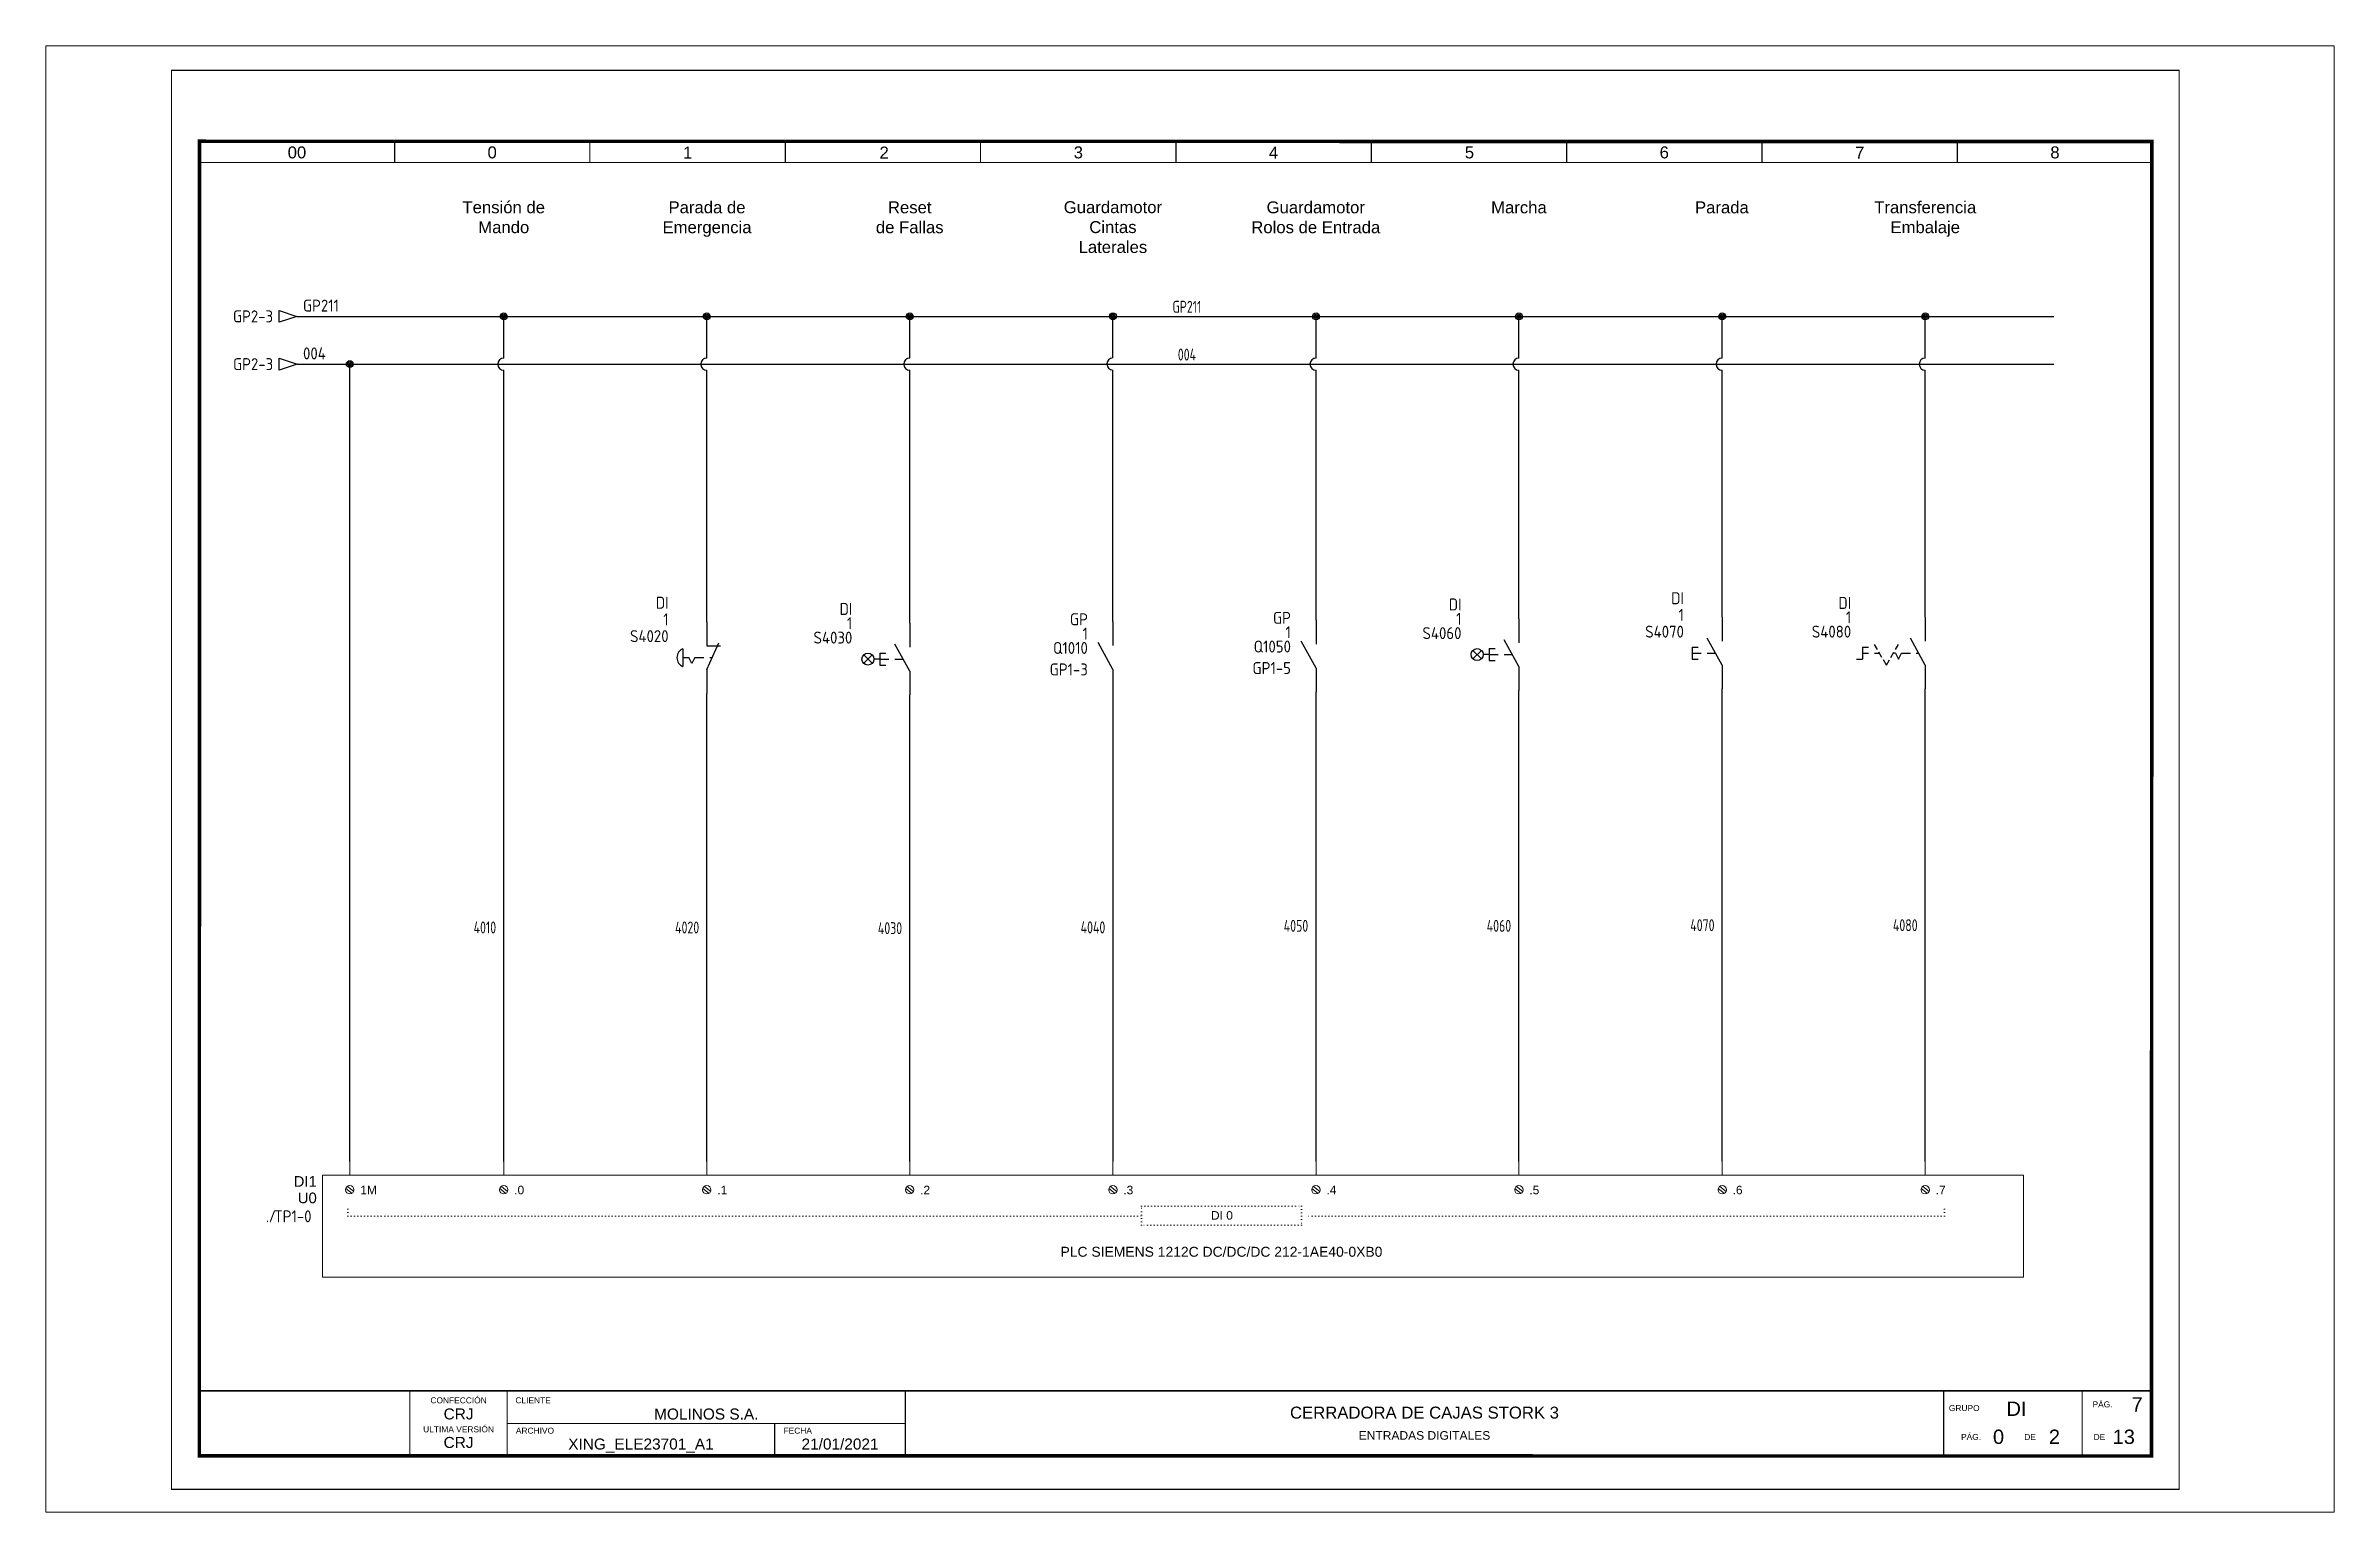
# Paper-space layout 'Layout1' of a CAD drawing. Header units: millimetres. Extents: x -26 to 453, y -5 to 302.
# The model-space entities are those that its viewports show. They can reach past a viewport. Long polylines and large blocks are cut down to what shows.
import ezdxf
from ezdxf.enums import TextEntityAlignment as Align

# ---------------------------------------------------------------- set-up
doc = ezdxf.new("R2010")
doc.units = ezdxf.units.MM
doc.linetypes.add('ACAD_ISO07W100', pattern=[3, 0, -3])
for name, color, linetype in [('BLK_12_THHN', 9, 'Continuous'), ('LOC', 8, 'Continuous'), ('RED_15', 1, 'Continuous'), ('SYMS', 7, 'Continuous'), ('TAGS', 150, 'Continuous'), ('WHT_15', 7, 'Continuous'), ('WIREFIXED', 7, 'Continuous'), ('WIRENO', 72, 'Continuous'), ('WIREREF_DEST', 52, 'Continuous'), ('XREF', 7, 'Continuous'), ('XREFCHILD', 134, 'Continuous')]:
    doc.layers.add(name, color=color, linetype=linetype)
doc.layers.add('eProC - L2', color=41, linetype='Continuous', lineweight=20)
doc.styles.get("Standard").update_dxf_attribs({"font": 'arial.ttf'})
doc.styles.add('WD_IEC', font='ISOCP2.shx', dxfattribs={"width": 0.9, "height": 4})
picture_1 = doc.add_image_def('image1.jpg', size_in_pixel=(564, 174))

# ---------------------------------------------------------------- blocks, each defined once
blk = doc.blocks.new('eproc_rotulo_005')
at = {"layer": 'eProC - L2', "color": 0, "lineweight": 5, "const_width": 0.233}
for points in [[(0.12, 297.12), (420.12, 297.12), (420.12, 0.12), (0.12, 0.12), (0.12, 297.12)], [(5.9, 20.72), (414.37, 20.7)], [(49.98, 7.12), (49.98, 20.72)], [(70.35, 7.12), (70.35, 20.72)], [(153.64, 7.04), (153.64, 20.64)], [(70.35, 13.92), (153.64, 13.92)], [(126.3, 7.12), (126.3, 13.92)]]:
    blk.add_lwpolyline(points, dxfattribs=at)
at = {"layer": 'eProC - L2', "color": 0}
blk.add_lwpolyline([(420.12, 0.12), (420.12, 297.12), (0.12, 297.12), (0.12, 0.12), (420.12, 0.12)], dxfattribs=at)
at = {"layer": 'eProC - L2', "color": 0, "lineweight": 40, "const_width": 0.75}
blk.add_lwpolyline([(5.92, 7.13), (414.37, 7.11), (414.4, 282.24), (5.95, 282.27)], close=True, dxfattribs=at)
at = {"layer": 'eProC - L2', "color": 0, "lineweight": 5, "const_width": 0.233}
for points in [[(46.8, 277.83), (5.9, 277.83), (5.9, 282.27), (46.8, 282.27)], [(87.64, 277.83), (46.75, 277.83), (46.75, 282.27), (87.64, 282.27)], [(128.54, 277.83), (87.64, 277.83), (87.64, 282.26), (128.54, 282.26)], [(169.38, 277.83), (128.49, 277.83), (128.49, 282.26), (169.38, 282.26)], [(210.28, 277.82), (169.38, 277.82), (169.38, 282.26), (210.28, 282.26)], [(251.12, 277.82), (210.23, 277.82), (210.23, 282.26), (251.12, 282.26)], [(292.02, 277.82), (251.12, 277.82), (251.12, 282.25), (292.02, 282.25)], [(332.86, 277.82), (291.97, 277.82), (291.97, 282.25), (332.86, 282.25)], [(373.76, 277.83), (332.86, 277.83), (332.86, 282.27), (373.76, 282.27)], [(414.6, 277.83), (373.71, 277.83), (373.71, 282.27), (414.6, 282.27)]]:
    blk.add_lwpolyline(points, close=True, dxfattribs=at)
at = {"layer": 'eProC - L2', "color": 0, "lineweight": 0, "const_width": 0.233}
for points in [[(370.87, 7.1), (370.87, 20.7)], [(399.87, 7.1), (399.87, 20.7)]]:
    blk.add_lwpolyline(points, dxfattribs=at)
at = {"layer": 'eProC - L2', "color": 0, "lineweight": 20, "char_height": 2.5, "attachment_point": 8}
for s, insert in [('{\\fArial|b0|i0|c0|p18;00}', (26.35, 278.66)), ('{\\fArial|b0|i0|c0|p18;0}', (67.19, 278.66)), ('{\\fArial|b0|i0|c0|p18;1}', (108.09, 278.66)), ('{\\fArial|b0|i0|c0|p18;2}', (149.2, 278.66)), ('{\\fArial|b0|i0|c0|p18;3}', (189.83, 278.66)), ('{\\fArial|b0|i0|c0|p18;4}', (230.67, 278.66)), ('{\\fArial|b0|i0|c0|p18;5}', (271.66, 278.66)), ('{\\fArial|b0|i0|c0|p18;6}', (312.41, 278.66)), ('{\\fArial|b0|i0|c0|p18;7}', (353.31, 278.66)), ('{\\fArial|b0|i0|c0|p18;8}', (394.16, 278.66))]:
    blk.add_mtext(s, dxfattribs=dict(at, insert=insert))
at = {"layer": 'eProC - L2', "color": 0, "char_height": 1.2552}
for s, insert, attachment_point in [('{\\fArial|b0|i0|c0|p18;CONFECCIÓN }', (60.16, 18.11), 8), ('{\\fArial|b0|i0|c0|p18;CLIENTE}', (72.05, 18.11), 7), ('{\\fArial|b0|i0|c0|p18;GRUPO}', (371.96, 16.49), 7), ('{\\fArial|b0|i0|c0|p18;PÁG.}', (402.01, 17.26), 7), ('{\\fArial|b0|i0|c0|p18;ULTIMA VERSIÓN}', (60.16, 12.05), 8), ('{\\fArial|b0|i0|c0|p18;ARCHIVO}', (72.15, 11.76), 7), ('{\\fArial|b0|i0|c0|p18;FECHA}', (128.15, 11.76), 7), ('{\\fArial|b0|i0|c0|p18;PÁG.}', (374.51, 10.46), 7), ('{\\fArial|b0|i0|c0|p18;DE}', (387.74, 10.46), 7), ('{\\fArial|b0|i0|c0|p18;DE}', (402.24, 10.46), 7)]:
    blk.add_mtext(s, dxfattribs=dict(at, insert=insert, attachment_point=attachment_point))
at = {"layer": 'eProC - L2', "color": 0}
for tag, p in [('PGRAL', (411.35, 17.92)), ('GR_01', (386.11, 17)), ('PG_01', (382.35, 11.13)), ('PT', (394.05, 11.13)), ('PAGT', (408.55, 11.13))]:
    blk.add_attdef(tag, text='', height=3, dxfattribs=at).set_placement(p, align=Align.MIDDLE_CENTER)
for tag, height, p in [('CONF', 2.31, (60.16, 14.76)), ('CLIENTE', 2.31, (111.99, 14.74)), ('DESC', 2.5, (262.25, 14.94)), ('ULT', 2.31, (60.16, 8.79)), ('ARCH', 2.31, (98.32, 8.46)), ('FECHA', 2.31, (139.97, 8.46)), ('DESC_2', 1.8, (262.25, 10.51))]:
    blk.add_attdef(tag, text='', height=height, dxfattribs=at).set_placement(p, align=Align.CENTER)
at = {"layer": 'eProC - L2', "color": 0, "flags": 9}
blk.add_attdef('WD_TB', (0.12, 0.12), '', height=2.5, dxfattribs=at)
at = {"layer": 'eProC - L2', "color": 0}
image = blk.add_image(picture_1, insert=(5.9, 7.12), size_in_units=(44.08, 13.6), dxfattribs=at)
image.dxf.flags = 7
blk = doc.blocks.new('eProC_B1200_200')
at = {"layer": 'eProC - L2'}
blk.add_lwpolyline([(0, 0), (408.5, 0), (408.5, -257.01), (0, -257.01)], close=True, dxfattribs=at)
for points in [[(31.51, -209.06), (31.51, -211.98)], [(63.72, -209.06), (63.72, -211.98)], [(106.2, -209.06), (106.2, -211.98)], [(148.66, -209.06), (148.66, -211.98)], [(191.17, -209.06), (191.17, -211.98)], [(233.66, -209.06), (233.66, -211.98)], [(276.12, -209.06), (276.12, -211.98)], [(318.63, -209.06), (318.63, -211.98)], [(361.12, -209.06), (361.12, -211.98)], [(381.68, -211.98), (25.8, -211.98)], [(25.8, -233.3), (25.8, -211.98)], [(31.98, -215.75), (30.69, -214.73)], [(31, -214.3), (32.32, -215.34)], [(64.18, -215.75), (62.89, -214.73)], [(63.21, -214.3), (64.52, -215.34)], [(106.67, -215.75), (105.38, -214.73)], [(105.69, -214.3), (107.01, -215.34)], [(149.1, -215.75), (147.81, -214.73)], [(148.13, -214.3), (149.44, -215.34)], [(191.61, -215.75), (190.32, -214.73)], [(190.64, -214.3), (191.96, -215.34)], [(234.1, -215.75), (232.81, -214.73)], [(233.13, -214.3), (234.44, -215.34)], [(276.56, -215.75), (275.27, -214.73)], [(275.59, -214.3), (276.9, -215.34)], [(319.1, -215.75), (317.81, -214.73)], [(318.12, -214.3), (319.44, -215.34)], [(361.58, -215.75), (360.29, -214.73)], [(360.61, -214.3), (361.92, -215.34)], [(381.68, -211.98), (381.68, -233.3)], [(25.8, -233.3), (381.68, -233.3)]]:
    blk.add_lwpolyline(points, dxfattribs=at)
at = {"layer": 'eProC - L2', "linetype": 'ACAD_ISO07W100', "ltscale": 0.2}
for points in [[(31.1, -219.07), (31.1, -220.51), (197.13, -220.51)], [(365.14, -219.07), (365.14, -220.51), (232.1, -220.51)]]:
    blk.add_lwpolyline(points, dxfattribs=at)
blk.add_lwpolyline([(197.13, -218.43), (230.6, -218.43), (230.6, -222.41), (197.13, -222.41)], close=True, dxfattribs=at)
at = {"layer": 'eProC - L2'}
for centre in [(31.51, -215.01), (63.72, -215.01), (106.2, -215.01), (148.64, -215.01), (191.15, -215.01), (233.63, -215.01), (276.1, -215.01), (318.63, -215.01), (361.12, -215.01)]:
    blk.add_circle(centre, 0.871, dxfattribs=at)
at = {"layer": 'eProC - L2', "char_height": 1.786, "attachment_point": 1}
for s, insert in [('1M', (33.7, -214.16)), ('.0', (65.91, -214.16)), ('.1', (108.39, -214.16)), ('.2', (150.83, -214.16)), ('.3', (193.34, -214.16)), ('.4', (235.83, -214.16)), ('.5', (278.29, -214.16)), ('.6', (320.82, -214.16)), ('.7', (363.31, -214.16))]:
    blk.add_mtext_dynamic_manual_height_columns(s, width=4.8385, gutter_width=11.16, heights=[0], dxfattribs=dict(at, insert=insert))
at = {"layer": 'eProC - L2'}
for tag, p in [('GXX1', (24.6, -214.37)), ('ID1', (24.6, -217.82))]:
    blk.add_attdef(tag, text='', height=2.23, dxfattribs=at).set_placement(p, align=Align.RIGHT)
for tag, height, p in [('BYTE', 1.79, (213.97, -221.26)), ('DESC1', 2.08, (213.87, -229.02))]:
    blk.add_attdef(tag, text='', height=height, dxfattribs=at).set_placement(p, align=Align.CENTER)
blk = doc.blocks.new('WDDOT')
for radius in [0.72, 0.449, 0.223]:
    blk.add_circle((0, 0), radius)
blk = doc.blocks.new('HA1D3')
blk.add_lwpolyline([(0, 0), (-3.75, -1.25), (-3.75, 1.25)], close=True)
at = {"style": 'WD_IEC'}
blk.add_attdef('XREF', text='', height=2.5, dxfattribs=at).set_placement((-5, 0), align=Align.MIDDLE_RIGHT)
at = {"style": 'WD_IEC', "flags": 1}
blk.add_attdef('SIGCODE', text='', height=1, dxfattribs=at).set_placement((-2.5, 1.8), align=Align.RIGHT)
at = {"style": 'WD_IEC'}
for tag, p, height, flags in [('X1TERM01', (0, 0), 0.32, 1), ('WIRENO', (1.25, 1), 2.5, 8)]:
    blk.add_attdef(tag, p, '', height=height, dxfattribs=dict(at, flags=flags))
blk.add_attdef('DESC1', text='', height=2.5, dxfattribs=at).set_placement((1.25, -1), align=Align.TOP_LEFT)
blk = doc.blocks.new('HA2D1_REF')
at = {"insert": (0.12, 1.25), "char_height": 2.5, "attachment_point": 1, "style": 'WD_IEC'}
blk.add_mtext_dynamic_manual_height_columns('./', width=3.6033, gutter_width=12.5, heights=[0], dxfattribs=at)
at = {"style": 'WD_IEC', "flags": 8}
blk.add_attdef('SIGCODE', (0, 3), '', height=2.5, dxfattribs=at)
at = {"style": 'WD_IEC'}
blk.add_attdef('XREF', text='', height=2.5, dxfattribs=at).set_placement((1.82, 0), align=Align.MIDDLE_LEFT)
blk.add_attdef('DESC1', text='', height=2.5, dxfattribs=at).set_placement((4.5, -4.19), align=Align.MIDDLE_CENTER)
blk = doc.blocks.new('WD_WNH')
at = {"linetype": 'Continuous', "style": 'WD_IEC', "width": 0.8}
blk.add_attdef('WIRENO', text='', height=2.5, dxfattribs=at).set_placement((0, 0.75), align=Align.CENTER)
at = {"style": 'WD_IEC', "flags": 1}
for tag, p in [('W08USER', (0, 0.375)), ('W04USER', (0, 0.875)), ('W05USER', (0, 0.75)), ('W09USER', (0, 0.25)), ('W03USER', (0, 1)), ('W06USER', (0, 0.625)), ('W07USER', (0, 0.5)), ('W02USER', (0, 1.125)), ('W01USER', (0, 1.25)), ('W10USER', (0, 0.125))]:
    blk.add_attdef(tag, text='', height=0.08, dxfattribs=at).set_placement(p, align=Align.CENTER)
blk = doc.blocks.new('WD_WNV')
at = {"linetype": 'Continuous', "style": 'WD_IEC', "width": 0.8}
blk.add_attdef('WIRENO', text='', height=2.5, dxfattribs=at).set_placement((-1.6, 0), align=Align.MIDDLE_RIGHT)
at = {"style": 'WD_IEC', "flags": 1}
for tag, p in [('W08USER', (-1, 0.375)), ('W04USER', (-1, 0.875)), ('W05USER', (-1, 0.75)), ('W09USER', (-1, 0.25)), ('W03USER', (-1, 1)), ('W06USER', (-1, 0.625)), ('W07USER', (-1, 0.5)), ('W02USER', (-1, 1.125)), ('W01USER', (-1, 1.25)), ('W10USER', (-1, 0.125))]:
    blk.add_attdef(tag, text='', height=0.08, dxfattribs=at).set_placement(p, align=Align.CENTER)
blk = doc.blocks.new('VPB11S75')
for p, q in [((0, 7.5), (0, 2.5)), ((-9.63, -0.88), (-7.87, 0.88)), ((-7.87, -0.88), (-9.63, 0.88)), ((-6.25, 0), (-7.5, 0)), ((-6.25, 1.25), (-6.25, -1.25)), ((-6.25, 1.25), (-5, 1.25)), ((-6.25, 0), (-4.38, 0)), ((0, -2.5), (-3.13, 3.13)), ((-3.13, 0), (-1.39, 0)), ((-6.25, -1.25), (-5, -1.25)), ((0, -2.5), (0, -7.5))]:
    blk.add_line(p, q)
blk.add_circle((-8.75, 0), 1.25)
at = {"style": 'WD_IEC'}
for tag, p in [('INST', (-12.03, 9.25)), ('TAG1', (-12.03, 3.25)), ('LOC', (-12.03, 6.25)), ('DESC1', (-12.03, -9.35)), ('DESC3', (-12.03, -15.35)), ('DESC2', (-12.03, -12.35))]:
    blk.add_attdef(tag, text='', height=2.5, dxfattribs=at).set_placement(p, align=Align.RIGHT)
blk.add_attdef('TERM01', text='', height=2, rotation=90, dxfattribs=at).set_placement((-1, 7.5), align=Align.RIGHT)
at = {"style": 'WD_IEC', "flags": 1}
for tag, p, height in [('X2TERM01', (0, 7.5), 0.32), ('CONTACT', (0.5, 4.5), 1), ('X1LINK', (0, 0), 0.32), ('COMMON', (1.75, 3.25), 1), ('ASSYCODE', (1, -4), 1), ('FAMILY', (1, -5.5), 1), ('X8TERM02', (0, -7.5), 0.32), ('CATDESC', (1, -7), 1)]:
    blk.add_attdef(tag, p, '', height=height, dxfattribs=at)
at = {"style": 'WD_IEC', "flags": 9}
for tag, p in [('MFG', (-12.53, -0.25)), ('CAT', (-12.53, -2.75))]:
    blk.add_attdef(tag, text='', height=1.5, dxfattribs=at).set_placement(p, align=Align.RIGHT)
at = {"style": 'WD_IEC'}
blk.add_attdef('TERM02', (-1, -7.5), '', height=2, rotation=90, dxfattribs=at)
at = {"lineweight": 15, "style": 'WD_IEC'}
blk.add_attdef('XREF', text='', height=2.5, dxfattribs=at).set_placement((-12.03, -6.35), align=Align.RIGHT)
blk = doc.blocks.new('VCB21')
for p, q in [((0, 7.5), (0, 2.5)), ((0, -2.5), (-3.125, 3.125)), ((0, -2.5), (0, -7.5))]:
    blk.add_line(p, q)
at = {"style": 'WD_IEC'}
for tag, p in [('INST', (-5.25, 6.75)), ('LOC', (-5.25, 3.75)), ('TAG2', (-5.25, 0.75)), ('DESC1', (-5.25, -6.75)), ('XREF', (-5.25, -3.75)), ('DESC2', (-5.25, -9.75)), ('DESC3', (-5.25, -12.75))]:
    blk.add_attdef(tag, text='', height=2.5, dxfattribs=at).set_placement(p, align=Align.RIGHT)
blk.add_attdef('TERM01', text='', height=2, rotation=90, dxfattribs=at).set_placement((-1, 7.5), align=Align.RIGHT)
at = {"style": 'WD_IEC', "flags": 1}
for tag, p, height in [('X2TERM01', (0, 7.5), 0.32), ('X4LINK', (-3, 0), 0.32), ('X1LINK', (-0.5, 0), 0.32), ('FAMILY', (1, -5.5), 1), ('X8TERM02', (0, -7.5), 0.32), ('CONTACT', (1, -8.5), 1)]:
    blk.add_attdef(tag, p, '', height=height, dxfattribs=at)
at = {"style": 'WD_IEC'}
blk.add_attdef('TERM02', (-1, -7.5), '', height=2, rotation=90, dxfattribs=at)
blk = doc.blocks.new('VPB11')
for p, q in [((0, 7.5), (0, 2.5)), ((-6.25, 1.25), (-6.25, -1.25)), ((-6.25, 1.25), (-5, 1.25)), ((-6.25, 0), (-4.375, 0)), ((0, -2.5), (-3.125, 3.125)), ((-3.125, 0), (-1.389, 0)), ((-6.25, -1.25), (-5, -1.25)), ((0, -2.5), (0, -7.5))]:
    blk.add_line(p, q)
at = {"style": 'WD_IEC'}
for tag, p in [('INST', (-8, 10.25)), ('TAG1', (-8, 3.25)), ('LOC', (-8, 6.75)), ('DESC1', (-8, -10.35)), ('DESC2', (-8, -13.85)), ('DESC3', (-8, -17.35))]:
    blk.add_attdef(tag, text='', height=2.5, dxfattribs=at).set_placement(p, align=Align.RIGHT)
blk.add_attdef('TERM01', text='', height=2, rotation=90, dxfattribs=at).set_placement((-1, 7.5), align=Align.RIGHT)
at = {"style": 'WD_IEC', "flags": 1}
for tag, p, height in [('X2TERM01', (0, 7.5), 0.32), ('CONTACT', (0.5, 4.5), 1), ('X1LINK', (0, 0), 0.32), ('COMMON', (1.75, 3.25), 1), ('ASSYCODE', (1, -4), 1), ('FAMILY', (1, -5.5), 1), ('X8TERM02', (0, -7.5), 0.32), ('CATDESC', (1, -7), 1)]:
    blk.add_attdef(tag, p, '', height=height, dxfattribs=at)
at = {"style": 'WD_IEC', "flags": 9}
for tag, p in [('MFG', (-8.5, -0.25)), ('CAT', (-8.5, -2.75))]:
    blk.add_attdef(tag, text='', height=1.5, dxfattribs=at).set_placement(p, align=Align.RIGHT)
at = {"style": 'WD_IEC'}
blk.add_attdef('TERM02', (-1, -7.5), '', height=2, rotation=90, dxfattribs=at)
at = {"lineweight": 15, "style": 'WD_IEC'}
blk.add_attdef('XREF', text='', height=2.5, dxfattribs=at).set_placement((-8, -6.35), align=Align.RIGHT)
blk = doc.blocks.new('VSS112')
for p, q in [((0, 7.5), (0, 2.5)), ((-13.12, 1.25), (-11.88, 1.25)), ((-13.12, 1.25), (-13.12, -1.25)), ((-13.12, 0), (-11.88, 0)), ((-10, 0.75), (-10.62, 1.83)), ((-10.62, 0), (-9.57, 0)), ((-9.06, -0.88), (-9.69, 0.21)), ((-7.19, -0.88), (-6.56, 0.21)), ((-6.25, 0), (-6.68, 0)), ((-6.25, 0.75), (-5.62, 1.83)), ((-6.25, 0), (-5.62, -1.25)), ((-5.62, -1.25), (-5, 0)), ((-5, 0), (-3.12, 0)), ((0, -2.5), (-3.12, 3.12)), ((-1.88, 0), (-1.39, 0)), ((-14.38, -1.25), (-13.12, -1.25)), ((-8.12, -2.5), (-8.75, -1.42)), ((-8.12, -2.5), (-7.5, -1.42)), ((0, -2.5), (0, -7.5))]:
    blk.add_line(p, q)
at = {"style": 'WD_IEC'}
for tag, p in [('INST', (-15.5, 9.25)), ('TAG1', (-15.5, 3.25)), ('LOC', (-15.5, 6.25)), ('DESC1', (-15.5, -9.35)), ('DESC3', (-15.5, -15.35)), ('DESC2', (-15.5, -12.35))]:
    blk.add_attdef(tag, text='', height=2.5, dxfattribs=at).set_placement(p, align=Align.RIGHT)
at = {"style": 'WD_IEC', "flags": 8}
for tag, p in [('POS1', (-10.62, 3.5)), ('POS2', (-5.62, 3.5))]:
    blk.add_attdef(tag, text='', height=2, rotation=90, dxfattribs=at).set_placement(p, align=Align.MIDDLE_LEFT)
at = {"style": 'WD_IEC'}
blk.add_attdef('TERM01', text='', height=2, rotation=90, dxfattribs=at).set_placement((-1, 7.5), align=Align.RIGHT)
at = {"style": 'WD_IEC', "flags": 1}
for tag, p, height in [('X2TERM01', (0, 7.5), 0.32), ('CONTACT', (0.5, 4.5), 1), ('X1LINK', (0, 0), 0.32), ('COMMON', (1.75, 3.25), 1), ('X8TERM02', (0, -7.5), 0.32), ('ASSYCODE', (1, -9), 1), ('FAMILY', (1, -10.5), 1), ('CATDESC', (1, -12), 1)]:
    blk.add_attdef(tag, p, '', height=height, dxfattribs=at)
at = {"style": 'WD_IEC', "flags": 9}
for tag, p in [('MFG', (-16, -0.25)), ('CAT', (-16, -2.75))]:
    blk.add_attdef(tag, text='', height=1.5, dxfattribs=at).set_placement(p, align=Align.RIGHT)
at = {"style": 'WD_IEC'}
blk.add_attdef('TERM02', (-1, -7.5), '', height=2, rotation=90, dxfattribs=at)
at = {"lineweight": 15, "style": 'WD_IEC'}
blk.add_attdef('XREF', text='', height=2.5, dxfattribs=at).set_placement((-15.5, -6.35), align=Align.RIGHT)
blk.add_attdef('STATE', (1.25, -6.35), '', height=2.5, dxfattribs=at)
blk = doc.blocks.new('VPB12ML')
for p, q in [((0, 7.5), (0, 2.5)), ((-5, 1.875), (-5, -1.875)), ((-5, 0), (-3.75, 0)), ((-3.125, -1.25), (-3.75, 0)), ((-2.5, 0), (-3.125, -1.25)), ((-2.5, 0), (-0.625, 0)), ((0, -2.5), (2.5, 3.125)), ((0, 2.5), (2.8678, 2.5)), ((0.625, 0), (1.11111, 0)), ((0, -2.5), (0, -7.5))]:
    blk.add_line(p, q)
blk.add_arc((-4.21875, 0), 2.03125, 112.6198649, 247.3801351)
at = {"style": 'WD_IEC'}
for tag, p in [('INST', (-8, 10.25)), ('TAG1', (-8, 3.25)), ('LOC', (-8, 6.75)), ('DESC1', (-8, -10.35)), ('DESC2', (-8, -13.85)), ('DESC3', (-8, -17.35))]:
    blk.add_attdef(tag, text='', height=2.5, dxfattribs=at).set_placement(p, align=Align.RIGHT)
blk.add_attdef('TERM01', text='', height=2, rotation=90, dxfattribs=at).set_placement((-1, 7.5), align=Align.RIGHT)
at = {"style": 'WD_IEC', "flags": 1}
for tag, p, height in [('X2TERM01', (0, 7.5), 0.32), ('CONTACT', (0.5, 4.5), 1), ('X1LINK', (1.5, 0), 0.32), ('COMMON', (1.75, 3.25), 1), ('ASSYCODE', (1, -4), 1), ('FAMILY', (1, -5.5), 1), ('X8TERM02', (0, -7.5), 0.32), ('CATDESC', (1, -7), 1)]:
    blk.add_attdef(tag, p, '', height=height, dxfattribs=at)
at = {"style": 'WD_IEC', "flags": 9}
for tag, p in [('MFG', (-8.5, -0.25)), ('CAT', (-8.5, -2.75))]:
    blk.add_attdef(tag, text='', height=1.5, dxfattribs=at).set_placement(p, align=Align.RIGHT)
at = {"style": 'WD_IEC'}
blk.add_attdef('TERM02', (-1, -7.5), '', height=2, rotation=90, dxfattribs=at)
at = {"lineweight": 15, "style": 'WD_IEC'}
blk.add_attdef('XREF', text='', height=2.5, dxfattribs=at).set_placement((-8, -6.35), align=Align.RIGHT)

msp = doc.modelspace()

# ---------------------------------------------------------------- linework, layer by layer
at = {"layer": 'BLK_12_THHN'}
msp.add_line((414.6, 277.83), (414.59, 20.7), dxfattribs=at)
at = {"layer": 'RED_15'}
for p, q in [((26.35, 245.63), (393.9, 245.63)), ((69.62, 236.9), (69.62, 245.63)), ((112.1, 236.9), (112.1, 245.63)), ((154.56, 236.9), (154.56, 245.63)), ((197.07, 236.93), (197.07, 245.66)), ((239.56, 236.9), (239.56, 245.63)), ((282.02, 236.9), (282.02, 245.63)), ((324.53, 236.9), (324.53, 245.63)), ((367.02, 236.9), (367.02, 245.63)), ((69.62, 166.7), (69.62, 234.35)), ((112.1, 181.7), (112.1, 234.35)), ((154.56, 181.39), (154.56, 234.35)), ((197.07, 181.73), (197.07, 234.39)), ((239.56, 182.02), (239.56, 234.36)), ((282.02, 182.33), (282.02, 234.36)), ((324.53, 182.64), (324.53, 234.36)), ((367.02, 182.64), (367.02, 234.36)), ((324.53, 68.77), (324.53, 167.64)), ((367.02, 68.77), (367.02, 167.64)), ((69.62, 68.77), (69.62, 166.7)), ((112.1, 68.76), (112.1, 166.7)), ((154.56, 68.77), (154.56, 166.39)), ((197.07, 166.73), (197.07, 68.77)), ((239.56, 68.77), (239.56, 167.02)), ((282.02, 68.77), (282.02, 167.33))]:
    msp.add_line(p, q, dxfattribs=at)
for centre in [(69.62, 235.63), (112.1, 235.63), (154.56, 235.63), (197.07, 235.66), (239.56, 235.63), (282.02, 235.63), (324.53, 235.63), (367.02, 235.63)]:
    msp.add_arc(centre, 1.27, 90, 270, dxfattribs=at)
at = {"layer": 'WHT_15'}
for p, q in [((26.37, 235.63), (393.9, 235.63)), ((37.41, 68.77), (37.41, 235.63))]:
    msp.add_line(p, q, dxfattribs=at)

# ---------------------------------------------------------------- block references
ref = msp.add_blockref('eproc_rotulo_005', (0, 0))
ref.add_attrib('PAGT', '13', dxfattribs={"layer": 'eProC - L2', "height": 3}).set_placement((408.55, 11.13), align=Align.MIDDLE_CENTER)
ref.add_attrib('PGRAL', '7', dxfattribs={"layer": 'eProC - L2', "height": 3}).set_placement((411.35, 17.92), align=Align.MIDDLE_CENTER)
ref.add_attrib('PT', '2', dxfattribs={"layer": 'eProC - L2', "height": 3}).set_placement((394.05, 11.13), align=Align.MIDDLE_CENTER)
ref.add_attrib('GR_01', 'DI', dxfattribs={"layer": 'eProC - L2', "height": 3}).set_placement((386.11, 17), align=Align.MIDDLE_CENTER)
ref.add_attrib('PG_01', '0', dxfattribs={"layer": 'eProC - L2', "height": 3}).set_placement((382.35, 11.13), align=Align.MIDDLE_CENTER)
ref.add_attrib('FECHA', '21/01/2021', dxfattribs={"layer": 'eProC - L2', "height": 2.305}).set_placement((139.97, 8.46), align=Align.CENTER)
ref.add_attrib('CLIENTE', 'MOLINOS S.A.', dxfattribs={"layer": 'eProC - L2', "height": 2.3051}).set_placement((111.99, 14.74), align=Align.CENTER)
ref.add_attrib('CONF', 'CRJ', dxfattribs={"layer": 'eProC - L2', "height": 2.305}).set_placement((60.16, 14.76), align=Align.CENTER)
ref.add_attrib('ULT', 'CRJ', dxfattribs={"layer": 'eProC - L2', "height": 2.305}).set_placement((60.16, 8.79), align=Align.CENTER)
ref.add_attrib('DESC', 'CERRADORA DE CAJAS STORK 3', dxfattribs={"layer": 'eProC - L2', "height": 2.5}).set_placement((262.25, 14.94), align=Align.CENTER)
ref.add_attrib('DESC_2', 'ENTRADAS DIGITALES', dxfattribs={"layer": 'eProC - L2', "height": 1.8}).set_placement((262.25, 10.51), align=Align.CENTER)
ref.add_attrib('ARCH', 'XING_ELE23701_A1', dxfattribs={"layer": 'eProC - L2', "height": 2.3051}).set_placement((98.32, 8.46), align=Align.CENTER)
at = {"layer": 'BLK_12_THHN'}
msp.add_blockref('eProC_B1200_200', (5.9, 277.83), dxfattribs=at).add_auto_attribs({'GXX1': 'DI1', 'ID1': 'U0', 'DESC1': 'PLC SIEMENS 1212C DC/DC/DC 212-1AE40-0XB0', 'BYTE': 'DI 0'})
at = {"layer": 'SYMS'}
ref = msp.add_blockref('HA1D3', (26.35, 245.63), dxfattribs=at)
ref.add_attrib('XREF', 'GP2-3', dxfattribs={"layer": 'XREF', "height": 2.5, "style": 'WD_IEC'}).set_placement((21.35, 245.63), align=Align.MIDDLE_RIGHT)
ref.add_attrib('WIRENO', 'GP211', (27.6, 246.63), dxfattribs={"layer": 'WIREREF_DEST', "height": 2.5, "style": 'WD_IEC', "flags": 8})
for p in [(69.62, 245.63), (112.1, 245.63), (154.56, 245.63), (197.07, 245.66), (239.56, 245.63), (282.02, 245.63), (324.53, 245.63), (367.02, 245.63), (37.41, 235.63)]:
    msp.add_blockref('WDDOT', p, dxfattribs=at)
ref = msp.add_blockref('HA1D3', (26.37, 235.63), dxfattribs=at)
ref.add_attrib('XREF', 'GP2-3', dxfattribs={"layer": 'XREF', "height": 2.5, "style": 'WD_IEC'}).set_placement((21.37, 235.63), align=Align.MIDDLE_RIGHT)
ref.add_attrib('WIRENO', '004', (27.62, 236.63), dxfattribs={"layer": 'WIREREF_DEST', "height": 2.5, "style": 'WD_IEC', "flags": 8})
ref = msp.add_blockref('VPB12ML', (112.1, 174.2), dxfattribs=at)
ref.add_attrib('LOC', '1', dxfattribs={"layer": 'LOC', "height": 2.5, "style": 'WD_IEC'}).set_placement((104.1, 180.95), align=Align.RIGHT)
ref.add_attrib('INST', 'DI', dxfattribs={"layer": 'LOC', "height": 2.5, "style": 'WD_IEC'}).set_placement((104.1, 184.45), align=Align.RIGHT)
ref.add_attrib('TAG1', 'S4020', dxfattribs={"layer": 'TAGS', "height": 2.5, "style": 'WD_IEC'}).set_placement((104.1, 177.45), align=Align.RIGHT)
ref = msp.add_blockref('VPB11', (324.53, 175.14), dxfattribs=at)
ref.add_attrib('LOC', '1', dxfattribs={"layer": 'LOC', "height": 2.5, "style": 'WD_IEC'}).set_placement((316.53, 181.89), align=Align.RIGHT)
ref.add_attrib('INST', 'DI', dxfattribs={"layer": 'LOC', "height": 2.5, "style": 'WD_IEC'}).set_placement((316.53, 185.39), align=Align.RIGHT)
ref.add_attrib('TAG1', 'S4070', dxfattribs={"layer": 'TAGS', "height": 2.5, "style": 'WD_IEC'}).set_placement((316.53, 178.39), align=Align.RIGHT)
ref = msp.add_blockref('VSS112', (367.02, 175.14), dxfattribs=at)
ref.add_attrib('LOC', '1', dxfattribs={"layer": 'LOC', "height": 2.5, "style": 'WD_IEC'}).set_placement((351.52, 181.39), align=Align.RIGHT)
ref.add_attrib('INST', 'DI', dxfattribs={"layer": 'LOC', "height": 2.5, "style": 'WD_IEC'}).set_placement((351.52, 184.39), align=Align.RIGHT)
ref.add_attrib('TAG1', 'S4080', dxfattribs={"layer": 'TAGS', "height": 2.5, "style": 'WD_IEC'}).set_placement((351.52, 178.39), align=Align.RIGHT)
ref = msp.add_blockref('VPB11S75', (154.56, 173.89), dxfattribs=at)
ref.add_attrib('LOC', '1', dxfattribs={"layer": 'LOC', "height": 2.5, "style": 'WD_IEC'}).set_placement((142.54, 180.14), align=Align.RIGHT)
ref.add_attrib('INST', 'DI', dxfattribs={"layer": 'LOC', "height": 2.5, "style": 'WD_IEC'}).set_placement((142.54, 183.14), align=Align.RIGHT)
ref.add_attrib('TAG1', 'S4030', dxfattribs={"layer": 'TAGS', "height": 2.5, "style": 'WD_IEC'}).set_placement((142.54, 177.14), align=Align.RIGHT)
ref = msp.add_blockref('VCB21', (197.07, 174.23), dxfattribs=at)
ref.add_attrib('XREF', 'GP1-3', dxfattribs={"layer": 'XREFCHILD', "height": 2.5, "style": 'WD_IEC'}).set_placement((191.82, 170.48), align=Align.RIGHT)
ref.add_attrib('LOC', '1', dxfattribs={"layer": 'LOC', "height": 2.5, "style": 'WD_IEC'}).set_placement((191.82, 177.98), align=Align.RIGHT)
ref.add_attrib('INST', 'GP', dxfattribs={"layer": 'LOC', "height": 2.5, "style": 'WD_IEC'}).set_placement((191.82, 180.98), align=Align.RIGHT)
ref.add_attrib('TAG2', 'Q1010', dxfattribs={"layer": 'TAGS', "height": 2.5, "style": 'WD_IEC'}).set_placement((191.82, 174.98), align=Align.RIGHT)
ref = msp.add_blockref('VCB21', (239.56, 174.52), dxfattribs=at)
ref.add_attrib('XREF', 'GP1-5', dxfattribs={"layer": 'XREFCHILD', "height": 2.5, "style": 'WD_IEC'}).set_placement((234.31, 170.77), align=Align.RIGHT)
ref.add_attrib('LOC', '1', dxfattribs={"layer": 'LOC', "height": 2.5, "style": 'WD_IEC'}).set_placement((234.31, 178.27), align=Align.RIGHT)
ref.add_attrib('INST', 'GP', dxfattribs={"layer": 'LOC', "height": 2.5, "style": 'WD_IEC'}).set_placement((234.31, 181.27), align=Align.RIGHT)
ref.add_attrib('TAG2', 'Q1050', dxfattribs={"layer": 'TAGS', "height": 2.5, "style": 'WD_IEC'}).set_placement((234.31, 175.27), align=Align.RIGHT)
ref = msp.add_blockref('VPB11S75', (282.02, 174.83), dxfattribs=at)
ref.add_attrib('LOC', '1', dxfattribs={"layer": 'LOC', "height": 2.5, "style": 'WD_IEC'}).set_placement((269.99, 181.08), align=Align.RIGHT)
ref.add_attrib('INST', 'DI', dxfattribs={"layer": 'LOC', "height": 2.5, "style": 'WD_IEC'}).set_placement((269.99, 184.08), align=Align.RIGHT)
ref.add_attrib('TAG1', 'S4060', dxfattribs={"layer": 'TAGS', "height": 2.5, "style": 'WD_IEC'}).set_placement((269.99, 178.08), align=Align.RIGHT)
ref = msp.add_blockref('HA2D1_REF', (19.76, 57.27), dxfattribs=at)
ref.add_attrib('XREF', 'TP1-0', dxfattribs={"layer": 'XREF', "height": 2.5, "style": 'WD_IEC'}).set_placement((21.59, 57.27), align=Align.MIDDLE_LEFT)
at = {"layer": 'WIREFIXED'}
ref = msp.add_blockref('WD_WNV', (69.62, 117.73), dxfattribs=at)
ref.add_attrib('WIRENOF', '4010', dxfattribs={"linetype": 'Continuous', "height": 2.5, "style": 'WD_IEC', "width": 0.8}).set_placement((68.02, 117.73), align=Align.MIDDLE_RIGHT)
ref = msp.add_blockref('WD_WNV', (112.1, 117.73), dxfattribs=at)
ref.add_attrib('WIRENOF', '4020', dxfattribs={"linetype": 'Continuous', "height": 2.5, "style": 'WD_IEC', "width": 0.8}).set_placement((110.5, 117.73), align=Align.MIDDLE_RIGHT)
ref = msp.add_blockref('WD_WNV', (154.56, 117.58), dxfattribs=at)
ref.add_attrib('WIRENOF', '4030', dxfattribs={"linetype": 'Continuous', "height": 2.5, "style": 'WD_IEC', "width": 0.8}).set_placement((152.96, 117.58), align=Align.MIDDLE_RIGHT)
ref = msp.add_blockref('WD_WNV', (197.07, 117.75), dxfattribs=at)
ref.add_attrib('WIRENOF', '4040', dxfattribs={"linetype": 'Continuous', "height": 2.5, "style": 'WD_IEC', "width": 0.8}).set_placement((195.47, 117.75), align=Align.MIDDLE_RIGHT)
ref = msp.add_blockref('WD_WNV', (239.52, 118.07), dxfattribs=at)
ref.add_attrib('WIRENOF', '4050', dxfattribs={"linetype": 'Continuous', "height": 2.5, "style": 'WD_IEC', "width": 0.8}).set_placement((237.92, 118.07), align=Align.MIDDLE_RIGHT)
ref = msp.add_blockref('WD_WNV', (281.98, 118.07), dxfattribs=at)
ref.add_attrib('WIRENOF', '4060', dxfattribs={"linetype": 'Continuous', "height": 2.5, "style": 'WD_IEC', "width": 0.8}).set_placement((280.38, 118.07), align=Align.MIDDLE_RIGHT)
ref = msp.add_blockref('WD_WNV', (324.53, 118.2), dxfattribs=at)
ref.add_attrib('WIRENOF', '4070', dxfattribs={"linetype": 'Continuous', "height": 2.5, "style": 'WD_IEC', "width": 0.8}).set_placement((322.93, 118.2), align=Align.MIDDLE_RIGHT)
ref = msp.add_blockref('WD_WNV', (367.02, 118.2), dxfattribs=at)
ref.add_attrib('WIRENOF', '4080', dxfattribs={"linetype": 'Continuous', "height": 2.5, "style": 'WD_IEC', "width": 0.8}).set_placement((365.42, 118.2), align=Align.MIDDLE_RIGHT)
at = {"layer": 'WIRENO'}
ref = msp.add_blockref('WD_WNH', (212.54, 245.63), dxfattribs=at)
ref.add_attrib('WIRENO', 'GP211', dxfattribs={"linetype": 'Continuous', "height": 2.5, "style": 'WD_IEC', "width": 0.8}).set_placement((212.54, 246.38), align=Align.CENTER)
ref = msp.add_blockref('WD_WNH', (212.55, 235.63), dxfattribs=at)
ref.add_attrib('WIRENO', '004', dxfattribs={"linetype": 'Continuous', "height": 2.5, "style": 'WD_IEC', "width": 0.8}).set_placement((212.55, 236.38), align=Align.CENTER)

# ---------------------------------------------------------------- texts
at = {"layer": 'TAGS', "char_height": 2.5, "attachment_point": 2}
for s, insert in [('Tensión de\\PMando', (69.61, 269.71)), ('Parada de^JEmergencia', (112.14, 269.7)), ('Reset^Jde Fallas', (154.55, 269.7)), ('Guardamotor^JCintas ^JLaterales', (197.06, 269.73)), ('Guardamotor^JRolos de Entrada', (239.5, 269.7)), ('Marcha', (282.01, 269.69)), ('Parada', (324.47, 269.69)), ('Transferencia ^JEmbalaje', (367.01, 269.71))]:
    msp.add_mtext_dynamic_manual_height_columns(s, width=32.7092, gutter_width=12.5, heights=[0], dxfattribs=dict(at, insert=insert))

psp = doc.layouts.get("Layout1")

# ---------------------------------------------------------------- viewports
at = {"layer": '0'}
psp.add_viewport(center=(213.13, 148.76), size=(478.79, 306.9305), view_center_point=(213.19, 148.8), view_height=306.9305, dxfattribs=at)

doc.saveas('drawing.dxf')
